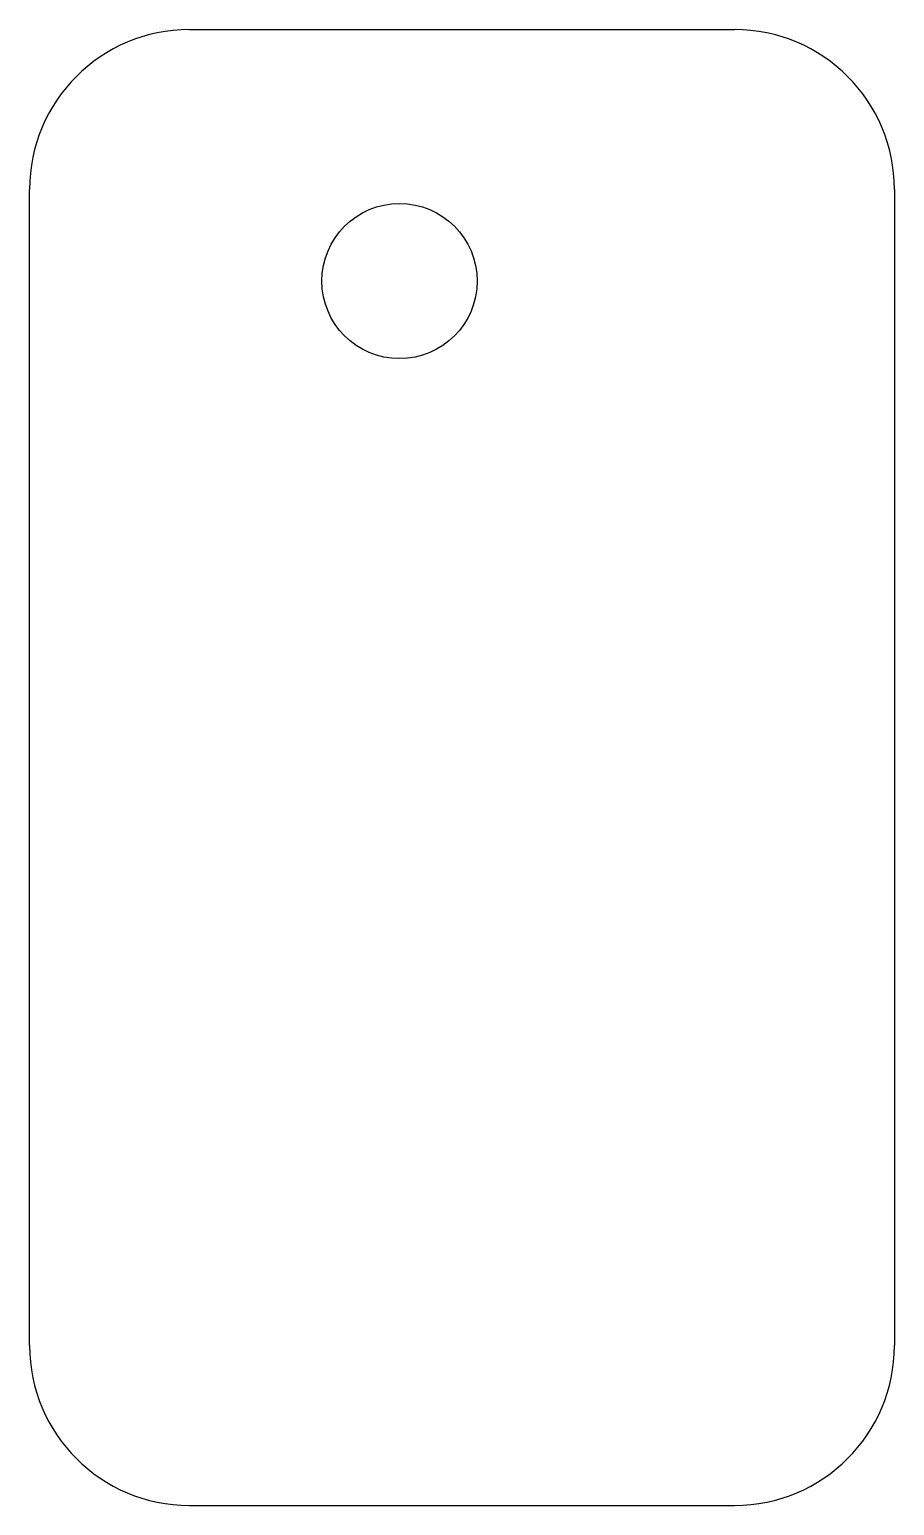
# Model space of a CAD drawing. Header units: inches. Extents: x 12.7 to 28.9, y -181.2 to -153.5.
import ezdxf

# ---------------------------------------------------------------- set-up
doc = ezdxf.new("R2010")
doc.units = ezdxf.units.IN
doc.header["$MEASUREMENT"] = 0
doc.layers.add('M102-Plumbing', color=7, linetype='Continuous', lineweight=9)

msp = doc.modelspace()

# ---------------------------------------------------------------- linework, layer by layer
at = {"layer": 'M102-Plumbing', "lineweight": -3}
for p, q in [((15.664, -153.52), (25.883, -153.52)), ((12.664, -178.207), (12.664, -156.52)), ((28.883, -156.52), (28.883, -178.207)), ((15.664, -181.207), (25.883, -181.207))]:
    msp.add_line(p, q, dxfattribs=at)
msp.add_circle((19.602, -158.238), 1.455, dxfattribs=at)
for centre, start, end in [((15.664, -156.52), 90, 180), ((25.883, -156.52), 0, 90), ((15.664, -178.207), 180, 270), ((25.883, -178.207), 270, 0)]:
    msp.add_arc(centre, 3, start, end, dxfattribs=at)

doc.saveas('drawing.dxf')
